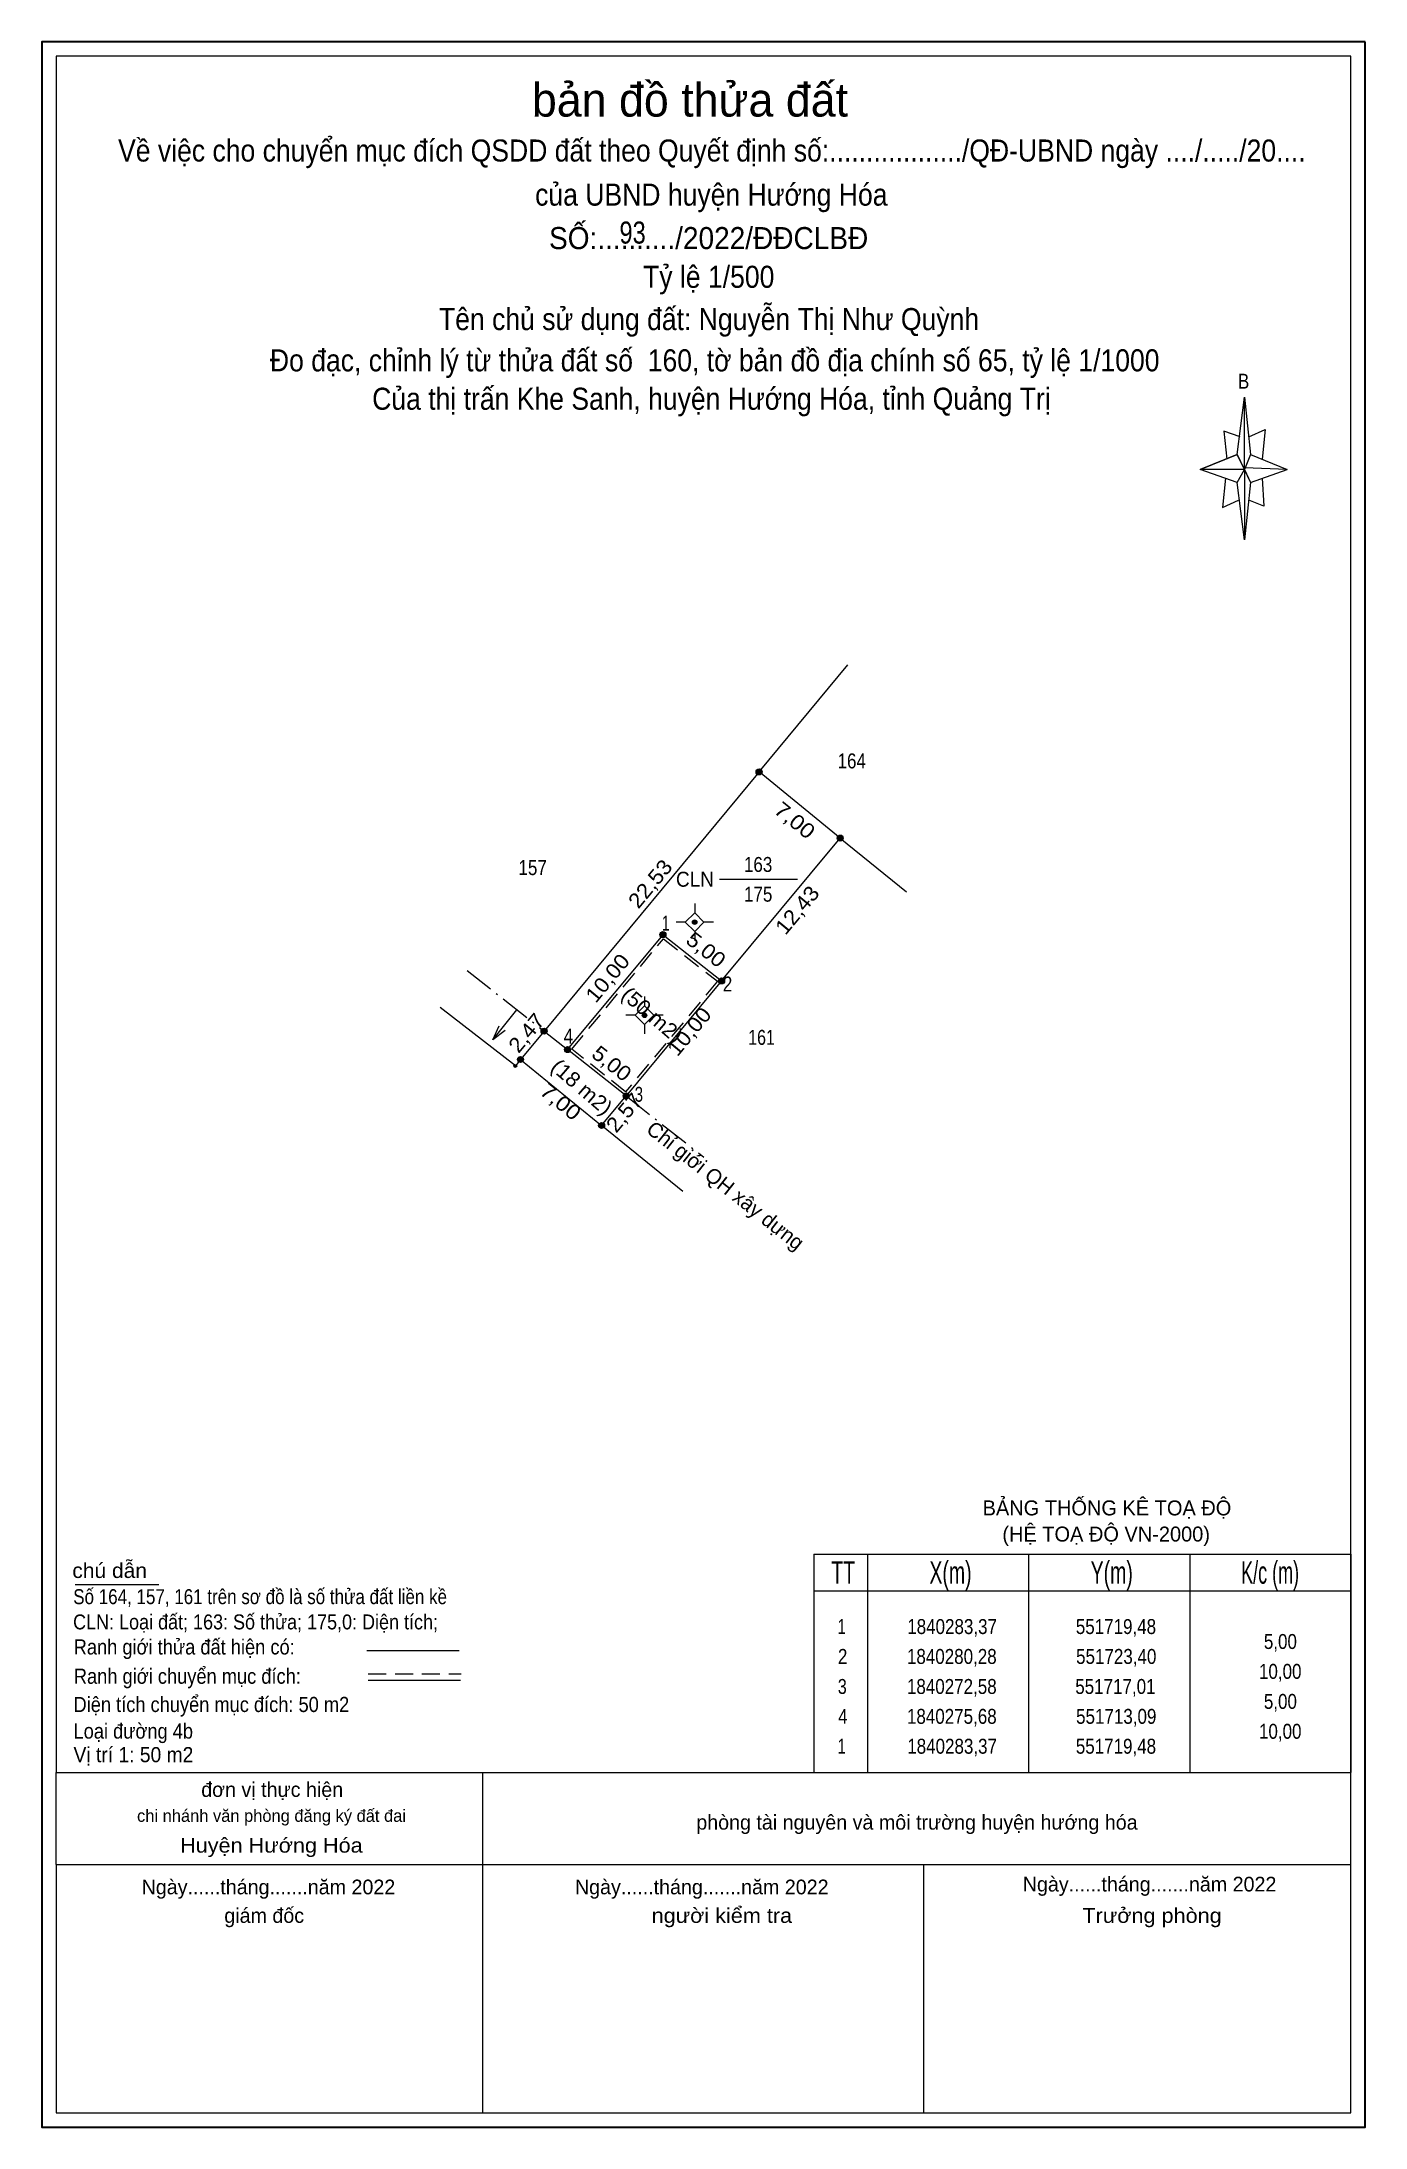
# Model space of a CAD drawing. Header units: metres. Extents: x 551678 to 551766, y 1840204 to 1840343.
import ezdxf
from ezdxf.enums import TextEntityAlignment as Align

# ---------------------------------------------------------------- set-up
doc = ezdxf.new("R2010")
doc.units = ezdxf.units.M
doc.header["$LTSCALE"] = 0.4
doc.header["$PDMODE"] = 32
doc.header["$PDSIZE"] = 0.2
doc.linetypes.add('DOT_DASHED', pattern=[7.7, 5, -1.2, 0.3, -1.2])
doc.linetypes.add('MEDIUM_DASHED', pattern=[4.5, 3, -1.5])
for name, color, linetype, lineweight in [('10', 7, 'Continuous', 13), ('11', 7, 'Continuous', 13), ('13', 7, 'Continuous', 13), ('16', 7, 'Continuous', 13), ('20', 7, 'Continuous', 13), ('22', 7, 'Continuous', 13), ('30', 7, 'DOT_DASHED', 13), ('36', 7, 'Continuous', 13), ('59', 7, 'Continuous', 13)]:
    doc.layers.add(name, color=color, linetype=linetype, lineweight=lineweight)
for name, color, linetype in [('2', 7, 'Continuous'), ('4', 7, 'Continuous'), ('5', 7, 'Continuous'), ('7', 7, 'Continuous')]:
    doc.layers.add(name, color=color, linetype=linetype)

msp = doc.modelspace()

# ---------------------------------------------------------------- hatches: boundary and pattern name
at = {"layer": '11'}
for points in [[(551721.7469, 1840284.2097, 1), (551721.4469, 1840284.2097, 1)], [(551718.3948, 1840277.9768, 1), (551718.0948, 1840277.9768, 1)]]:
    msp.add_hatch(color=256, dxfattribs=at).paths.add_polyline_path(points)
at = {"layer": '20'}
for points in [[(551719.676, 1840283.3729, 1), (551719.276, 1840283.3729, 1)], [(551723.6009, 1840280.2753, 1), (551723.2009, 1840280.2753, 1)], [(551713.2891, 1840275.6782, 1), (551712.8891, 1840275.6782, 1)], [(551717.214, 1840272.5807, 1), (551716.814, 1840272.5807, 1)]]:
    msp.add_hatch(color=256, dxfattribs=at).paths.add_polyline_path(points)
at = {"layer": '36'}
for points in [[(551726.11, 1840294.26, 1), (551725.71, 1840294.26, 1)], [(551731.54, 1840289.84, 1), (551731.14, 1840289.84, 1)], [(551723.6009, 1840280.2753, 1), (551723.2009, 1840280.2753, 1)], [(551723.6009, 1840280.2753, 1), (551723.2009, 1840280.2753, 1)], [(551711.7165, 1840276.9193, 1), (551711.3165, 1840276.9193, 1)], [(551711.7165, 1840276.9193, 1), (551711.3165, 1840276.9193, 1)], [(551710.14, 1840275.02, 1), (551709.74, 1840275.02, 1)], [(551717.214, 1840272.5807, 1), (551716.814, 1840272.5807, 1)], [(551715.57, 1840270.6, 1), (551715.17, 1840270.6, 1)]]:
    msp.add_hatch(color=256, dxfattribs=at).paths.add_polyline_path(points)

# ---------------------------------------------------------------- linework, layer by layer
at = {"layer": '10'}
for points in [[(551723.4, 1840280.28), (551731.34, 1840289.84), (551725.91, 1840294.26), (551711.52, 1840276.92)], [(551711.52, 1840276.92), (551709.94, 1840275.02), (551715.37, 1840270.6), (551717.01, 1840272.58)]]:
    msp.add_lwpolyline(points, dxfattribs=at)
msp.add_lwpolyline([(551723.4, 1840280.28), (551717.01, 1840272.58), (551713.09, 1840275.68), (551719.48, 1840283.37)], close=True, dxfattribs=at)
at = {"layer": '11'}
for p, q in [((551721.6, 1840285.46), (551721.6, 1840284.83)), ((551720.97, 1840284.21), (551720.35, 1840284.21)), ((551721.6, 1840283.58), (551721.6, 1840282.96)), ((551722.85, 1840284.21), (551722.22, 1840284.21)), ((551717.62, 1840277.98), (551717, 1840277.98)), ((551718.25, 1840279.23), (551718.25, 1840278.6)), ((551719.5, 1840277.98), (551718.87, 1840277.98)), ((551718.25, 1840277.35), (551718.25, 1840276.73))]:
    msp.add_line(p, q, dxfattribs=at)
for points in [[(551721.6, 1840284.83), (551720.97, 1840284.21), (551721.6, 1840283.58), (551722.22, 1840284.21)], [(551718.25, 1840278.6), (551717.62, 1840277.98), (551718.25, 1840277.35), (551718.87, 1840277.98)]]:
    msp.add_lwpolyline(points, close=True, dxfattribs=at)
for centre in [(551721.5969, 1840284.2097), (551718.2448, 1840277.9768)]:
    msp.add_circle(centre, 0.15, dxfattribs=at)
at = {"layer": '13'}
msp.add_line((551723.26, 1840287.08), (551728.48, 1840287.08), dxfattribs=at)
at = {"layer": '16'}
for p, q in [((551725.91, 1840294.26), (551731.85, 1840301.43)), ((551731.34, 1840289.84), (551735.77, 1840286.24)), ((551708.09, 1840276.34), (551709.7, 1840278.35)), ((551720.8, 1840266.18), (551715.37, 1840270.6))]:
    msp.add_line(p, q, dxfattribs=at)
at = {"layer": '16', "linetype": 'MEDIUM_DASHED'}
msp.add_lwpolyline([(551723.12, 1840280.25), (551716.98, 1840272.86), (551713.37, 1840275.71), (551719.51, 1840283.1)], close=True, dxfattribs=at)
at = {"layer": '16'}
for points in [[(551709.94, 1840275.02), (551709.61, 1840274.59), (551704.57, 1840278.5)], [(551708.91, 1840276.96), (551708.09, 1840276.34), (551708.52, 1840277.28)]]:
    msp.add_lwpolyline(points, dxfattribs=at)
at = {"layer": '20'}
for centre in [(551719.476, 1840283.3729), (551723.4009, 1840280.2753), (551713.0891, 1840275.6782), (551717.014, 1840272.5807)]:
    msp.add_circle(centre, 0.2, dxfattribs=at)
at = {"layer": '22'}
for p, q in [((551757.91, 1840315.5), (551758.4, 1840319.34)), ((551757.91, 1840313.63), (551755.44, 1840314.51)), ((551758.79, 1840315.5), (551761.25, 1840314.51)), ((551758.79, 1840313.63), (551758.4, 1840309.79)), ((551759.58, 1840313.92), (551759.68, 1840312.05)), ((551759.68, 1840312.05), (551758.69, 1840312.45)), ((551680.13, 1840239.88), (551685.74, 1840239.88)), ((551699.65, 1840235.47), (551705.84, 1840235.47)), ((551699.75, 1840233.49), (551705.93, 1840233.49)), ((551678.86, 1840227.3), (551765.52, 1840227.3)), ((551707.42, 1840221.14), (551707.42, 1840227.26)), ((551678.86, 1840221.14), (551707.42, 1840221.14)), ((551707.42, 1840221.14), (551736.94, 1840221.14)), ((551707.42, 1840204.53), (551707.42, 1840221.14)), ((551736.94, 1840221.14), (551765.52, 1840221.14)), ((551736.94, 1840204.53), (551736.94, 1840221.14))]:
    msp.add_line(p, q, dxfattribs=at)
at = {"layer": '22', "linetype": 'MEDIUM_DASHED'}
msp.add_line((551699.75, 1840233.91), (551705.97, 1840233.91), dxfattribs=at)
at = {"layer": '22', "lineweight": 25}
for p, q in [((551678.86, 1840221.14), (551678.86, 1840227.3)), ((551765.52, 1840221.14), (551765.52, 1840227.3)), ((551707.42, 1840204.53), (551736.94, 1840204.53))]:
    msp.add_line(p, q, dxfattribs=at)
at = {"layer": '22', "lineweight": 35}
msp.add_lwpolyline([(551766.48, 1840343.13), (551677.9, 1840343.13), (551677.9, 1840203.56), (551766.48, 1840203.56)], close=True, dxfattribs=at)
at = {"layer": '22', "lineweight": 25}
for points in [[(551765.52, 1840227.3), (551765.52, 1840342.17), (551678.86, 1840342.17), (551678.86, 1840227.3)], [(551678.86, 1840221.14), (551678.86, 1840204.53), (551707.42, 1840204.53)], [(551736.94, 1840204.53), (551765.52, 1840204.53), (551765.52, 1840221.14)]]:
    msp.add_lwpolyline(points, dxfattribs=at)
at = {"layer": '22'}
for points in [[(551758.4, 1840319.34), (551758.79, 1840315.5), (551758.4, 1840314.51)], [(551758.4, 1840314.51), (551755.44, 1840314.51), (551757.91, 1840315.5), (551758.79, 1840313.63), (551761.25, 1840314.51), (551758.4, 1840314.61)], [(551758.4, 1840314.51), (551758.4, 1840309.79), (551757.91, 1840313.63)]]:
    msp.add_lwpolyline(points, close=True, dxfattribs=at)
for points in [[(551758.1, 1840316.68), (551757.02, 1840317.07), (551757.22, 1840315.2)], [(551758.69, 1840316.68), (551759.78, 1840317.17), (551759.58, 1840315.2)], [(551758.4, 1840314.51), (551757.91, 1840315.5), (551755.44, 1840314.51)], [(551758.4, 1840314.51), (551758.79, 1840313.63), (551761.25, 1840314.51)], [(551757.12, 1840313.92), (551756.92, 1840311.96), (551758, 1840312.45)]]:
    msp.add_lwpolyline(points, dxfattribs=at)
at = {"layer": '30'}
for p, q in [((551706.37, 1840280.98), (551711.52, 1840276.92)), ((551711.52, 1840276.92), (551713.09, 1840275.68)), ((551717.01, 1840272.58), (551722.21, 1840268.48))]:
    msp.add_line(p, q, dxfattribs=at)
at = {"layer": '36'}
for centre in [(551725.91, 1840294.26), (551731.34, 1840289.84), (551723.4009, 1840280.2753), (551723.4009, 1840280.2753), (551711.5165, 1840276.9193), (551711.5165, 1840276.9193), (551709.94, 1840275.02), (551717.014, 1840272.5807), (551715.37, 1840270.6)]:
    msp.add_circle(centre, 0.2, dxfattribs=at)
at = {"layer": '59'}
for p, q in [((551729.57, 1840241.92), (551765.52, 1840241.92)), ((551729.57, 1840241.92), (551729.57, 1840227.3)), ((551733.17, 1840241.92), (551733.17, 1840227.3)), ((551743.95, 1840241.92), (551743.95, 1840227.3)), ((551754.74, 1840241.92), (551754.74, 1840227.3)), ((551765.52, 1840241.92), (551765.52, 1840227.3)), ((551729.57, 1840239.47), (551765.52, 1840239.47))]:
    msp.add_line(p, q, dxfattribs=at)
at = {"layer": '7'}
msp.add_point((551709.59, 1840274.59), dxfattribs=at)

# ---------------------------------------------------------------- texts
at = {"layer": '13', "width": 0.85}
msp.add_text('163', height=1, dxfattribs=at).set_placement((551725.845, 1840287.57), align=Align.CENTER)
at = {"layer": '2', "width": 0.95}
msp.add_text('CLN', height=1, dxfattribs=at).set_placement((551722.89, 1840286.58), align=Align.RIGHT)
at = {"layer": '20'}
for s, width, p in [('1', 0.7, (551719.67, 1840283.65)), ('2', 0.85, (551723.8, 1840279.57)), ('4', 0.85, (551713.145, 1840276.08)), ('3', 0.75, (551717.865, 1840272.19))]:
    msp.add_text(s, height=1, dxfattribs=dict(at, width=width)).set_placement(p, align=Align.CENTER)
at = {"layer": '22'}
for s, height, p in [('bản đồ thửa đất', 2.24, (551721.285, 1840338.12)), ('đơn vị thực hiện', 0.9842, (551693.325, 1840225.67)), ('chi nhánh văn phòng đăng ký đất đai', 0.8234, (551693.28, 1840224)), ('phòng tài nguyên và môi trường huyện hướng hóa', 0.9842, (551736.475, 1840223.48))]:
    msp.add_text(s, height=height, dxfattribs=at).set_placement(p, align=Align.CENTER)
for s, height, width, p in [('Về việc cho chuyển mục đích QSDD đất theo Quyết định số:................../QĐ-UBND ngày ..../...../20.... ', 1.476, 0.9, (551722.995, 1840335.11)), ('của UBND huyện Hướng Hóa ', 1.476, 0.9, (551722.96, 1840332.16)), ('SỐ:........../2022/ĐĐCLBĐ', 1.476, 0.95, (551722.535, 1840329.25)), ('93', 1.476, 0.8, (551717.445, 1840329.62)), ('Tỷ lệ 1/500', 1.476, 0.9, (551722.54, 1840326.66)), ('Tên chủ sử dụng đất: Nguyễn Thị Như Quỳnh', 1.476, 0.9, (551722.56, 1840323.83)), ('Đo đạc, chỉnh lý từ thửa đất số  160, tờ bản đồ địa chính số 65, tỷ lệ 1/1000', 1.476, 0.9, (551722.94, 1840321.07)), ('Của thị trấn Khe Sanh, huyện Hướng Hóa, tỉnh Quảng Trị', 1.476, 0.9, (551722.72, 1840318.5)), ('B', 1, 0.85, (551758.335, 1840319.91)), ('Huyện Hướng Hóa', 0.9842, 1.1, (551693.27, 1840221.94))]:
    msp.add_text(s, height=height, dxfattribs=dict(at, width=width)).set_placement(p, align=Align.CENTER)
for s, p in [('BẢNG THỐNG KÊ TOẠ ĐỘ ', (551740.87, 1840244.51)), ('(HỆ TOẠ ĐỘ VN-2000)', (551742.19, 1840242.76))]:
    msp.add_text(s, height=1, dxfattribs=at).set_placement(p)
for s, height, width, p in [('chú dẫn', 1, 1.05, (551679.95, 1840240.32)), ('Số 164, 157, 161 trên sơ đồ là số thửa đất liền kề', 1, 0.85, (551680.01, 1840238.57)), ('CLN: Loại đất; 163: Số thửa; 175,0: Diện tích;', 1, 0.9, (551680, 1840236.88)), ('Ranh giới thửa đất hiện có:', 1.015, 0.9, (551680.04, 1840235.2)), ('Ranh giới chuyển mục đích:', 1.015, 0.9, (551680.05, 1840233.24)), ('Diện tích chuyển mục đích: 50 m2', 1.014, 0.9, (551680.03, 1840231.35)), ('Loại đường 4b', 1.014, 0.9, (551680.03, 1840229.57)), ('Vị trí 1: 50 m2', 1.014, 0.95, (551680.03, 1840227.99))]:
    msp.add_text(s, height=height, dxfattribs=dict(at, width=width)).set_placement(p)
for s, p in [('Ngày......tháng.......năm 2022', (551701.56, 1840219.15)), ('Ngày......tháng.......năm 2022', (551730.56, 1840219.15)), ('Ngày......tháng.......năm 2022', (551760.53, 1840219.34)), ('giám đốc', (551695.46, 1840217.24))]:
    msp.add_text(s, height=0.9842, dxfattribs=at).set_placement(p, align=Align.RIGHT)
at = {"layer": '22', "width": 1.1}
for s, p in [('người kiểm tra', (551728.12, 1840217.24)), ('Trưởng phòng', (551756.87, 1840217.24))]:
    msp.add_text(s, height=0.9842, dxfattribs=at).set_placement(p, align=Align.RIGHT)
at = {"layer": '36'}
msp.add_text('Chỉ giới QH xây dựng', height=1, rotation=321.72, dxfattribs=at).set_placement((551723.3503, 1840266.1923), align=Align.CENTER)
at = {"layer": '4'}
for s, width, p in [('164', 0.85, (551732.11, 1840294.5)), ('157', 0.85, (551710.755, 1840287.36)), ('175', 0.85, (551725.85, 1840285.58)), ('161', 0.8, (551726.075, 1840276))]:
    msp.add_text(s, height=1, dxfattribs=dict(at, width=width)).set_placement(p, align=Align.CENTER)
at = {"layer": '4', "width": 1.05}
for s, p in [('(50 m2)', (551718.4328, 1840277.6304)), ('(18 m2)', (551713.7178, 1840272.806))]:
    msp.add_text(s, height=1, rotation=319.122, dxfattribs=at).set_placement(p, align=Align.CENTER)
at = {"layer": '5'}
for s, rotation, width, p in [('7,00', 320.855, 1.15, (551727.9844, 1840290.6378)), ('22,53', 50.306, 1.1, (551719.0092, 1840286.4607)), ('12,43', 50.306, 1.1, (551728.8492, 1840284.7007)), ('5,00', 321.719, 1.1, (551722.0503, 1840281.9827)), ('10,00', 50.306, 1.1, (551716.1558, 1840280.1507)), ('2,47', 50.306, 1.1, (551710.73, 1840276.4807)), ('10,00', 50.306, 1.1, (551721.62, 1840276.5757)), ('5,00', 321.72, 1.1, (551715.7403, 1840274.3628)), ('7,00', 320.855, 1.15, (551712.3144, 1840271.8078)), ('2,57', 50.307, 1.1, (551717.2658, 1840271.1457))]:
    msp.add_text(s, height=1, rotation=rotation, dxfattribs=dict(at, width=width)).set_placement(p, align=Align.CENTER)
at = {"layer": '59'}
for s, height, width, p in [(' TT', 1.5, 0.65, (551731.36, 1840239.94)), (' X(m)', 1.5, 0.65, (551738.54, 1840239.94)), (' Y(m)', 1.5, 0.65, (551749.33, 1840239.94)), ('K/c (m)', 1.5, 0.6, (551760.11, 1840239.94)), (' 1', 1, 0.75, (551731.295, 1840236.57)), (' 1840283,37', 1, 0.85, (551738.67, 1840236.57)), (' 551719,48', 1, 0.85, (551749.635, 1840236.57)), (' 5,00', 1, 0.85, (551760.64, 1840235.57)), (' 2', 1, 0.85, (551731.345, 1840234.57)), (' 1840280,28', 1, 0.85, (551738.65, 1840234.57)), (' 551723,40', 1, 0.85, (551749.655, 1840234.57)), (' 3', 1, 0.8, (551731.33, 1840232.56)), (' 1840272,58', 1, 0.85, (551738.65, 1840232.56)), (' 551717,01', 1, 0.85, (551749.6, 1840232.56)), (' 10,00', 1, 0.85, (551760.63, 1840233.57)), (' 5,00', 1, 0.85, (551760.64, 1840231.56)), (' 4', 1, 0.85, (551731.36, 1840230.56)), (' 1840275,68', 1, 0.85, (551738.65, 1840230.56)), (' 551713,09', 1, 0.85, (551749.655, 1840230.56)), (' 10,00', 1, 0.85, (551760.63, 1840229.56)), (' 1', 1, 0.75, (551731.295, 1840228.56)), (' 1840283,37', 1, 0.85, (551738.67, 1840228.56)), (' 551719,48', 1, 0.85, (551749.635, 1840228.56))]:
    msp.add_text(s, height=height, dxfattribs=dict(at, width=width)).set_placement(p, align=Align.CENTER)

doc.saveas('drawing.dxf')
